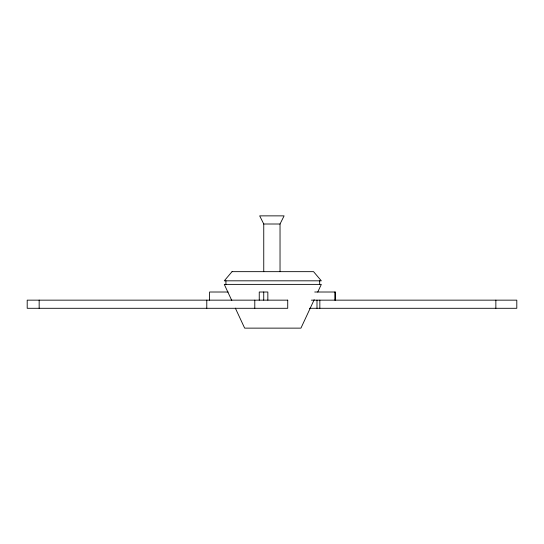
<?xml version="1.0" encoding="UTF-8"?>
<svg xmlns="http://www.w3.org/2000/svg" width="544" height="544" viewBox="0 0 544 544"><rect width="100%" height="100%" fill="white"/><g stroke="black" fill="none" stroke-linecap="round" stroke-linejoin="round"><path stroke-width="0.82" d="M314.174 299.73L300.941 328.134L244.657 328.134L235.362 308.176M317.744 292.053L321.32 284.383L224.278 284.383L231.785 300.499M280.031 271.66L280.031 224.006L284.104 215.866L259.685 215.866L263.752 224.006L263.752 271.66M263.752 224.006L280.031 224.006M228.174 292.012L209.583 292.012L209.583 300.152M314.718 292.012L335.58 292.012L335.58 300.152M311.365 300.152L516.8 300.152L516.8 308.292L309.414 308.292M495.856 300.152L495.856 308.292M334.832 292.012L334.832 300.152M319.838 300.152L319.838 308.292M319.668 280.82L319.668 284.383M316.996 300.152L316.996 308.292M267.845 300.152L267.845 292.012L259.25 292.012L259.25 300.152M263.731 292.012L263.731 300.152M254.789 300.152L254.789 308.292M225.93 280.82L225.93 284.383M206.781 300.152L206.781 308.292M39.161 300.152L39.161 308.292M232.036 271.66L224.278 280.82L321.32 280.82L313.562 271.66L232.036 271.66M287.728 300.152L27.2 300.152L27.2 308.292L287.728 308.292L287.728 300.152"/></g></svg>
